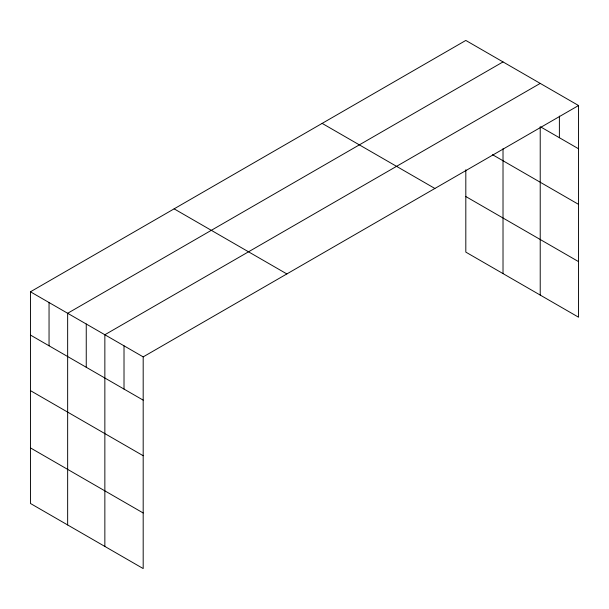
<?xml version="1.0" encoding="UTF-8"?>
<svg xmlns="http://www.w3.org/2000/svg" width="609" height="609" viewBox="0 0 609 609"><rect width="100%" height="100%" fill="white"/><g stroke="black" fill="none" stroke-linecap="round" stroke-linejoin="round"><path stroke-width="0.91" d="M30.45 291.795L143.184 356.882L143.184 568.562L30.45 503.476L30.45 291.795L465.816 40.438L578.55 105.524L578.55 317.205L465.816 252.118L465.816 169.759M503.019 61.92L67.652 313.277L67.652 524.95M540.221 83.395L104.855 334.752L104.855 546.433M143.184 356.882L578.55 105.524M541.02 127.114L578.55 148.786M492.506 154.686L578.55 204.365M465.816 196.54L578.55 261.626M322.146 123.391L434.879 188.47M174.121 208.849L286.854 273.936M30.45 335.057L143.184 400.143M30.45 390.635L143.184 455.722M30.45 447.897L143.184 512.984M559.389 116.091L559.389 137.718M540.221 126.657L540.221 295.076M503.019 148.71L503.019 273.593M124.015 345.821L124.015 389.075M86.25 324.011L86.25 367.273M49.047 302.536L49.047 345.798"/></g></svg>
